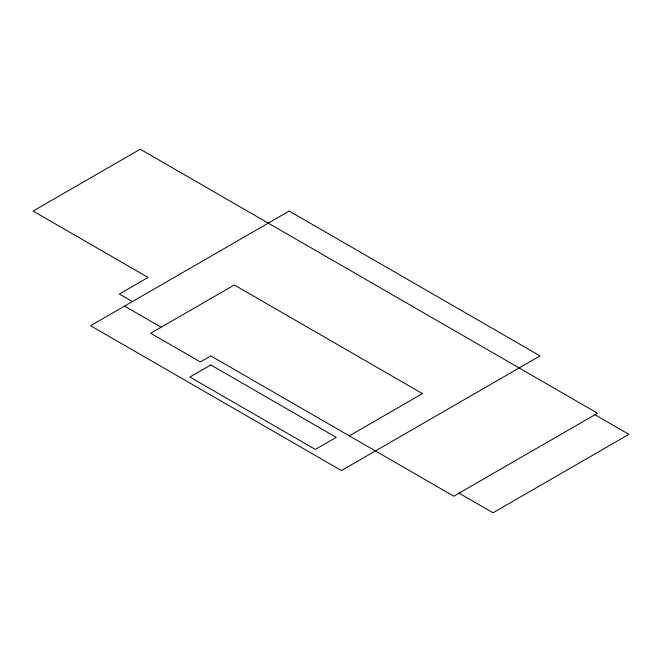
<?xml version="1.0" encoding="UTF-8"?>
<svg xmlns="http://www.w3.org/2000/svg" width="662" height="662" viewBox="0 0 662 662"><rect width="100%" height="100%" fill="white"/><g stroke="black" fill="none" stroke-linecap="round" stroke-linejoin="round"><path stroke-width="0.99" d="M349.288 435.853L422.464 393.609L234.315 284.983L150.688 333.259L200.346 361.932L210.797 355.891L453.818 496.202L597.546 413.22L140.236 149.207L33.1 211.062L148.081 277.444L119.334 294.036L132.4 301.582M594.931 414.735L628.9 434.346L493.016 512.793L459.047 493.182M124.564 306.109L161.147 327.227M289.186 211.062L90.586 325.721L341.451 470.558L540.051 355.891L289.186 211.062M210.797 364.944L189.886 377.017L315.319 449.432L336.23 437.367L210.797 364.944"/></g></svg>
